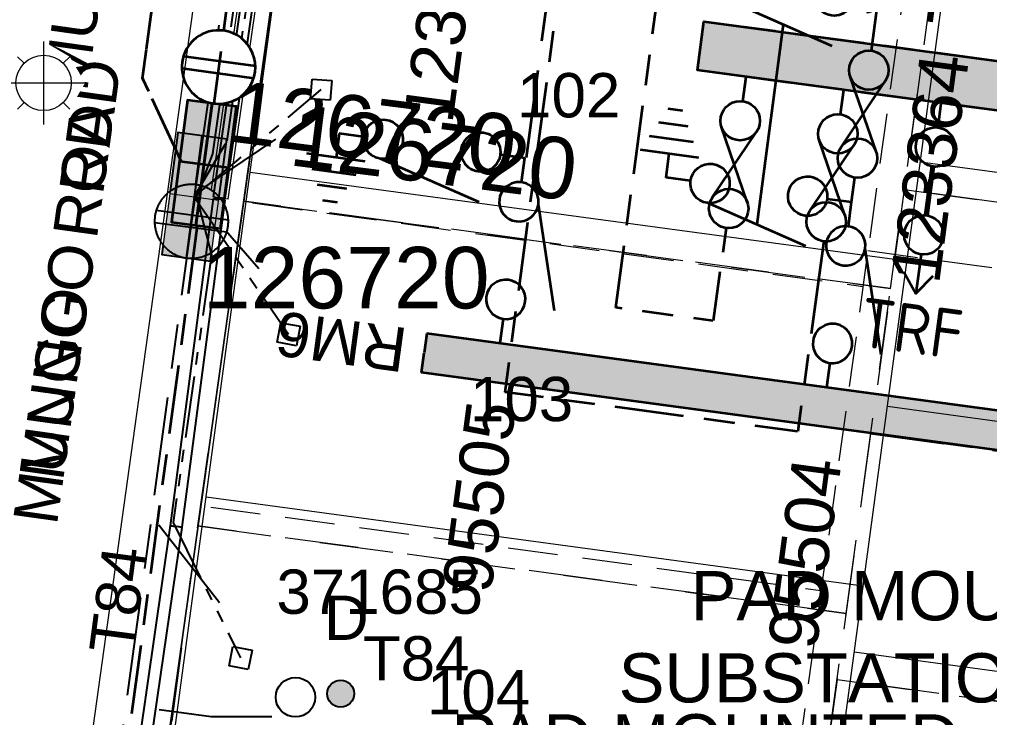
# Model space of a CAD drawing. Header units: metres. Extents: x 0 to 309348, y 0 to 6272736.
# Drawn here: x 309004.22 to 309043.64, y 6271744.85 to 6271773.21 of the extents above; entities that cross this region are included whole.
import ezdxf
from ezdxf.enums import TextEntityAlignment as Align

# ---------------------------------------------------------------- set-up
doc = ezdxf.new("R2010")
doc.units = ezdxf.units.M
for name, pattern in [('Cable Exist UG', [8.2, 4, -1.2, 1.8, -1.2]), ('Dash', [5, 3, -2]), ('DASHEDX2', [38.1, 25.4, -12.7]), ('PHANTOMX2', [5, 2.5, -0.5, 0.5, -0.5, 0.5, -0.5])]:
    doc.linetypes.add(name, pattern=pattern)
doc.layers.get('0').update_dxf_attribs({"color": 6})
for name, color, linetype, lineweight in [('_User Miscellaneous1', 30, 'Continuous', 13), ('_User_HV_Exist', 1, 'Continuous', 35), ('_User_LV_Exist', 5, 'Continuous', 35), ('Cadastre Developer_SP_EXT', 98, 'Continuous', 15), ('Cadastre Developer_SP_NEW', 92, 'Continuous', 15), ('Cadastre Land Parcels_SP_EXT', 118, 'Continuous', 15), ('Cadastre Roads_SP_EXT', 218, 'Continuous', 15), ('Cadastre Roads_SP_NEW', 214, 'Continuous', 15), ('Mains_LV_EXT', 163, 'Continuous', 25), ('Mains_LV_SL_EXT', 135, 'Continuous', 25)]:
    doc.layers.add(name, color=color, linetype=linetype, lineweight=lineweight)
doc.layers.add('_User Miscellaneous10', color=252, linetype='Continuous', lineweight=13, plot=False, transparency=0.85)
for name, color, linetype in [('Duct_SP_EXT', 30, 'Continuous'), ('Equip_LV_EXT', 7, 'Continuous'), ('Services_SP_EXT', 42, 'PHANTOMX2'), ('Sub_LV_EXT', 7, 'Continuous'), ('SupportsUG_SP_LV_EXT', 7, 'Continuous'), ('Trench_SP_EXT', 7, 'Continuous')]:
    doc.layers.add(name, color=color, linetype=linetype)
doc.styles.add('ARIAL', font='arial.ttf', dxfattribs={"height": 2})
doc.styles.add('iecARIAL', font='arial.ttf', dxfattribs={"height": 2})
doc.styles.add('IESYMBOL1', font='isocp.shx')
doc.styles.add('SL_LABEL', font='arial.ttf', dxfattribs={"height": 2})
doc.styles.get("Standard").update_dxf_attribs({"font": 'arial.ttf'})
doc.styles.add('SWG_LABEL', font='arial.ttf')
doc.styles.add('SWITCH_LABEL', font='arial.ttf', dxfattribs={"height": 2})
doc.linetypes.add('Cable New UG', pattern='A,7,-0.25,["x",Standard,S=2,R=0,X=0.2,Y=-0.8],-2.1', length=9.35)
doc.linetypes.add('IE Trench HV', pattern='A,5,-0.2,["/",Standard,S=2,R=0,X=0.5,Y=-1],-2', length=7.2)

# ---------------------------------------------------------------- blocks, each defined once
blk = doc.blocks.new('PILLAR_EXT')
blk.add_hatch(color=256).paths.add_polyline_path([(2.5, -1), (2.5, 1), (-2.5, 1), (-2.5, -1)])
for p, q in [((0, -1), (0, 1)), ((2.5, 0), (-2.5, 0))]:
    blk.add_line(p, q)
at = {"ltscale": 10}
blk.add_line((-2.5, 0), (2.5, 0), dxfattribs=at)
blk.add_lwpolyline([(2.5, 1), (1.25, 1), (-1.25, 1), (-2.5, 1), (-2.5, -1), (2.5, -1)], close=True)
for tag, p, flags in [('SUBURB', (0, 2), 1), ('STREETNAME', (0, 1.8), 9), ('PARENT', (0, 1.6), 9), ('LOCATION', (0, 1.2), 9), ('NOTES', (0, 1.4), 9), ('LEGEND', (0, 1), 9), ('USAGE', (0, 0.8), 9), ('SUPPORT_TYPE', (0, 0.6), 9), ('STATE', (0, 0.4), 9), ('OWNED_BY', (0, 0.2), 9)]:
    blk.add_attdef(tag, p, '', height=0.2, rotation=180, dxfattribs=dict(flags=flags))
at = {"width": 0.9, "flags": 8}
blk.add_attdef('ASSET_NUM', text='', height=2, rotation=270, dxfattribs=at).set_placement((2, -4), align=Align.MIDDLE_LEFT)
blk = doc.blocks.new('DUCT_EXT')
blk.add_circle((0, 0.8), 0.8)
at = {"flags": 1}
blk.add_attdef('Z', (0, 0), '', height=0.2, dxfattribs=at)
at = {"flags": 9}
for tag, p in [('DUCT_CODE', (0, 0)), ('XSECT_TYPE', (0, -0.2)), ('FB_REFERENCE', (0, -0.4)), ('STATE', (0, -0.6)), ('NOTES', (0, -0.8))]:
    blk.add_attdef(tag, text='', height=0.2, dxfattribs=at).set_placement(p, align=Align.MIDDLE_LEFT)
blk = doc.blocks.new('CCP_EXT')
at = {"flags": 9}
for tag, p in [('OWNED_BY', (0, -1)), ('USAGE', (0, -1.2)), ('LEGEND', (0, -1.4)), ('LIFE_SUPPORT', (0, -1.6)), ('STATE', (0, -1.8)), ('NOTES', (0, -2))]:
    blk.add_attdef(tag, text='', height=0.2, dxfattribs=at).set_placement(p, align=Align.MIDDLE_LEFT)
blk.add_wipeout([(0, 0.566), (0.566, 0), (0, -0.566), (-0.566, 0)])
blk.add_lwpolyline([(-0.566, 0), (0, 0.566), (0.566, 0), (0, -0.566), (-0.566, 0)])
at = {"flags": 1}
blk.add_attdef('Z', (0, 0), '', height=0.2, dxfattribs=at)
at = {"flags": 9}
for tag, p in [('CCP_TYPE', (0, 0)), ('CONSTRUCTED_VOLTAGE', (0, -0.2)), ('NO_PHASES', (0, -0.4)), ('OPERATING_VOLTAGE', (0, -0.6)), ('ORIENTATION', (0, -0.8))]:
    blk.add_attdef(tag, text='', height=0.2, dxfattribs=at).set_placement(p, align=Align.MIDDLE_LEFT)
blk = doc.blocks.new('LV_UG_LINKS_CLOSED_EXT')
at = {"layer": 'Equip_LV_EXT'}
for tag, flags, p in [('ACTUAL_STATUS', 9, (3, -2)), ('CONSTRUCTED_VOLTAGE', 9, (3, -2.2)), ('NO_PHASES', 9, (3, -2.4)), ('OPERATING_VOLTAGE', 9, (3, -2.6)), ('ORIENTATION', 9, (3, -2.8)), ('STATE', 9, (3, -3)), ('SWITCH_TYPE', 9, (3, -3.2)), ('USAGE', 9, (3, -3.4)), ('NOTES', 9, (3, -3.6)), ('OWNED_BY', 9, (3, -3.8)), ('OPERATED_BY', 9, (3, -4)), ('MAINTAINED_BY', 9, (3, -4.2)), ('NUMBER_OF_PHASES', 9, (3, -4.4)), ('TYPE', 9, (3, -4.6)), ('Z', 1, (3, -4.8))]:
    blk.add_attdef(tag, text='', height=0.2, dxfattribs=dict(at, flags=flags)).set_placement(p, align=Align.MIDDLE_LEFT)
blk.add_wipeout([(4, 1.5), (3.963, 1.5), (3.926, 1.498), (3.89, 1.496), (3.853, 1.493), (3.816, 1.489), (3.78, 1.484), (3.744, 1.478), (3.707, 1.471), (3.671, 1.464), (3.636, 1.455), (3.6, 1.446), (3.565, 1.435), (3.529, 1.424), (3.495, 1.412), (3.46, 1.399), (3.426, 1.386), (3.392, 1.371), (3.359, 1.356), (3.326, 1.34), (3.293, 1.323), (3.261, 1.305), (3.229, 1.287), (3.198, 1.267), (3.167, 1.247), (3.136, 1.226), (3.106, 1.205), (3.077, 1.183), (3.048, 1.16), (3.02, 1.136), (2.993, 1.111), (2.966, 1.086), (2.939, 1.061), (2.914, 1.034), (2.889, 1.007), (2.864, 0.98), (2.84, 0.952), (2.817, 0.923), (2.795, 0.894), (2.774, 0.864), (2.753, 0.833), (2.733, 0.802), (2.713, 0.771), (2.695, 0.739), (2.677, 0.707), (2.66, 0.674), (2.644, 0.641), (2.629, 0.608), (2.614, 0.574), (2.601, 0.54), (2.588, 0.505), (2.576, 0.471), (2.565, 0.435), (2.554, 0.4), (2.545, 0.364), (2.536, 0.329), (2.529, 0.293), (2.522, 0.256), (2.516, 0.22), (2.511, 0.184), (2.507, 0.147), (2.504, 0.11), (2.502, 0.074), (2.5, 0.037), (2.5, 0), (2.5, -0.037), (2.502, -0.074), (2.504, -0.11), (2.507, -0.147), (2.511, -0.184), (2.516, -0.22), (2.522, -0.256), (2.529, -0.293), (2.536, -0.329), (2.545, -0.364), (2.554, -0.4), (2.565, -0.435), (2.576, -0.471), (2.588, -0.505), (2.601, -0.54), (2.614, -0.574), (2.629, -0.608), (2.644, -0.641), (2.66, -0.674), (2.677, -0.707), (2.695, -0.739), (2.713, -0.771), (2.733, -0.802), (2.753, -0.833), (2.774, -0.864), (2.795, -0.894), (2.817, -0.923), (2.84, -0.952), (2.864, -0.98), (2.889, -1.007), (2.914, -1.034), (2.939, -1.061), (2.966, -1.086), (2.993, -1.111), (3.02, -1.136), (3.048, -1.16), (3.077, -1.183), (3.106, -1.205), (3.136, -1.226), (3.167, -1.247), (3.198, -1.267), (3.229, -1.287), (3.261, -1.305), (3.293, -1.323), (3.326, -1.34), (3.359, -1.356), (3.392, -1.371), (3.426, -1.386), (3.46, -1.399), (3.495, -1.412), (3.529, -1.424), (3.565, -1.435), (3.6, -1.446), (3.636, -1.455), (3.671, -1.464), (3.707, -1.471), (3.744, -1.478), (3.78, -1.484), (3.816, -1.489), (3.853, -1.493), (3.89, -1.496), (3.926, -1.498), (3.963, -1.5), (4, -1.5), (4.037, -1.5), (4.074, -1.498), (4.11, -1.496), (4.147, -1.493), (4.184, -1.489), (4.22, -1.484), (4.256, -1.478), (4.293, -1.471), (4.329, -1.464), (4.364, -1.455), (4.4, -1.446), (4.435, -1.435), (4.471, -1.424), (4.505, -1.412), (4.54, -1.399), (4.574, -1.386), (4.608, -1.371), (4.641, -1.356), (4.674, -1.34), (4.707, -1.323), (4.739, -1.305), (4.771, -1.287), (4.802, -1.267), (4.833, -1.247), (4.864, -1.226), (4.894, -1.205), (4.923, -1.183), (4.952, -1.16), (4.98, -1.136), (5.007, -1.111), (5.034, -1.086), (5.061, -1.061), (5.086, -1.034), (5.111, -1.007), (5.136, -0.98), (5.16, -0.952), (5.183, -0.923), (5.205, -0.894), (5.226, -0.864), (5.247, -0.833), (5.267, -0.802), (5.287, -0.771), (5.305, -0.739), (5.323, -0.707), (5.34, -0.674), (5.356, -0.641), (5.371, -0.608), (5.386, -0.574), (5.399, -0.54), (5.412, -0.505), (5.424, -0.471), (5.435, -0.435), (5.446, -0.4), (5.455, -0.364), (5.464, -0.329), (5.471, -0.293), (5.478, -0.256), (5.484, -0.22), (5.489, -0.184), (5.493, -0.147), (5.496, -0.11), (5.498, -0.074), (5.5, -0.037), (5.5, 0), (5.5, 0.037), (5.498, 0.074), (5.496, 0.11), (5.493, 0.147), (5.489, 0.184), (5.484, 0.22), (5.478, 0.256), (5.471, 0.293), (5.464, 0.329), (5.455, 0.364), (5.446, 0.4), (5.435, 0.435), (5.424, 0.471), (5.412, 0.505), (5.399, 0.54), (5.386, 0.574), (5.371, 0.608), (5.356, 0.641), (5.34, 0.674), (5.323, 0.707), (5.305, 0.739), (5.287, 0.771), (5.267, 0.802), (5.247, 0.833), (5.226, 0.864), (5.205, 0.894), (5.183, 0.923), (5.16, 0.952), (5.136, 0.98), (5.111, 1.007), (5.086, 1.034), (5.061, 1.061), (5.034, 1.086), (5.007, 1.111), (4.98, 1.136), (4.952, 1.16), (4.923, 1.183), (4.894, 1.205), (4.864, 1.226), (4.833, 1.247), (4.802, 1.267), (4.771, 1.287), (4.739, 1.305), (4.707, 1.323), (4.674, 1.34), (4.641, 1.356), (4.608, 1.371), (4.574, 1.386), (4.54, 1.399), (4.505, 1.412), (4.471, 1.424), (4.435, 1.435), (4.4, 1.446), (4.364, 1.455), (4.329, 1.464), (4.293, 1.471), (4.256, 1.478), (4.22, 1.484), (4.184, 1.489), (4.147, 1.493), (4.11, 1.496), (4.074, 1.498), (4.037, 1.5)]).dxf.layer = 'Equip_LV_EXT'
for p, q in [((3.75, 1.479), (3.75, -1.479)), ((4.25, 1.479), (4.25, -1.479))]:
    blk.add_line(p, q, dxfattribs=at)
at = {"layer": 'Equip_LV_EXT', "flags": 128}
blk.add_lwpolyline([(4, 1.5), (3.963, 1.5), (3.926, 1.498), (3.89, 1.496), (3.853, 1.493), (3.816, 1.489), (3.78, 1.484), (3.744, 1.478), (3.707, 1.471), (3.671, 1.464), (3.636, 1.455), (3.6, 1.446), (3.565, 1.435), (3.529, 1.424), (3.495, 1.412), (3.46, 1.399), (3.426, 1.386), (3.392, 1.371), (3.359, 1.356), (3.326, 1.34), (3.293, 1.323), (3.261, 1.305), (3.229, 1.287), (3.198, 1.267), (3.167, 1.247), (3.136, 1.226), (3.106, 1.205), (3.077, 1.183), (3.048, 1.16), (3.02, 1.136), (2.993, 1.111), (2.966, 1.086), (2.939, 1.061), (2.914, 1.034), (2.889, 1.007), (2.864, 0.98), (2.84, 0.952), (2.817, 0.923), (2.795, 0.894), (2.774, 0.864), (2.753, 0.833), (2.733, 0.802), (2.713, 0.771), (2.695, 0.739), (2.677, 0.707), (2.66, 0.674), (2.644, 0.641), (2.629, 0.608), (2.614, 0.574), (2.601, 0.54), (2.588, 0.505), (2.576, 0.471), (2.565, 0.435), (2.554, 0.4), (2.545, 0.364), (2.536, 0.329), (2.529, 0.293), (2.522, 0.256), (2.516, 0.22), (2.511, 0.184), (2.507, 0.147), (2.504, 0.11), (2.502, 0.074), (2.5, 0.037), (2.5, 0), (2.5, -0.037), (2.502, -0.074), (2.504, -0.11), (2.507, -0.147), (2.511, -0.184), (2.516, -0.22), (2.522, -0.256), (2.529, -0.293), (2.536, -0.329), (2.545, -0.364), (2.554, -0.4), (2.565, -0.435), (2.576, -0.471), (2.588, -0.505), (2.601, -0.54), (2.614, -0.574), (2.629, -0.608), (2.644, -0.641), (2.66, -0.674), (2.677, -0.707), (2.695, -0.739), (2.713, -0.771), (2.733, -0.802), (2.753, -0.833), (2.774, -0.864), (2.795, -0.894), (2.817, -0.923), (2.84, -0.952), (2.864, -0.98), (2.889, -1.007), (2.914, -1.034), (2.939, -1.061), (2.966, -1.086), (2.993, -1.111), (3.02, -1.136), (3.048, -1.16), (3.077, -1.183), (3.106, -1.205), (3.136, -1.226), (3.167, -1.247), (3.198, -1.267), (3.229, -1.287), (3.261, -1.305), (3.293, -1.323), (3.326, -1.34), (3.359, -1.356), (3.392, -1.371), (3.426, -1.386), (3.46, -1.399), (3.495, -1.412), (3.529, -1.424), (3.565, -1.435), (3.6, -1.446), (3.636, -1.455), (3.671, -1.464), (3.707, -1.471), (3.744, -1.478), (3.78, -1.484), (3.816, -1.489), (3.853, -1.493), (3.89, -1.496), (3.926, -1.498), (3.963, -1.5), (4, -1.5), (4.037, -1.5), (4.074, -1.498), (4.11, -1.496), (4.147, -1.493), (4.184, -1.489), (4.22, -1.484), (4.256, -1.478), (4.293, -1.471), (4.329, -1.464), (4.364, -1.455), (4.4, -1.446), (4.435, -1.435), (4.471, -1.424), (4.505, -1.412), (4.54, -1.399), (4.574, -1.386), (4.608, -1.371), (4.641, -1.356), (4.674, -1.34), (4.707, -1.323), (4.739, -1.305), (4.771, -1.287), (4.802, -1.267), (4.833, -1.247), (4.864, -1.226), (4.894, -1.205), (4.923, -1.183), (4.952, -1.16), (4.98, -1.136), (5.007, -1.111), (5.034, -1.086), (5.061, -1.061), (5.086, -1.034), (5.111, -1.007), (5.136, -0.98), (5.16, -0.952), (5.183, -0.923), (5.205, -0.894), (5.226, -0.864), (5.247, -0.833), (5.267, -0.802), (5.287, -0.771), (5.305, -0.739), (5.323, -0.707), (5.34, -0.674), (5.356, -0.641), (5.371, -0.608), (5.386, -0.574), (5.399, -0.54), (5.412, -0.505), (5.424, -0.471), (5.435, -0.435), (5.446, -0.4), (5.455, -0.364), (5.464, -0.329), (5.471, -0.293), (5.478, -0.256), (5.484, -0.22), (5.489, -0.184), (5.493, -0.147), (5.496, -0.11), (5.498, -0.074), (5.5, -0.037), (5.5, 0), (5.5, 0.037), (5.498, 0.074), (5.496, 0.11), (5.493, 0.147), (5.489, 0.184), (5.484, 0.22), (5.478, 0.256), (5.471, 0.293), (5.464, 0.329), (5.455, 0.364), (5.446, 0.4), (5.435, 0.435), (5.424, 0.471), (5.412, 0.505), (5.399, 0.54), (5.386, 0.574), (5.371, 0.608), (5.356, 0.641), (5.34, 0.674), (5.323, 0.707), (5.305, 0.739), (5.287, 0.771), (5.267, 0.802), (5.247, 0.833), (5.226, 0.864), (5.205, 0.894), (5.183, 0.923), (5.16, 0.952), (5.136, 0.98), (5.111, 1.007), (5.086, 1.034), (5.061, 1.061), (5.034, 1.086), (5.007, 1.111), (4.98, 1.136), (4.952, 1.16), (4.923, 1.183), (4.894, 1.205), (4.864, 1.226), (4.833, 1.247), (4.802, 1.267), (4.771, 1.287), (4.739, 1.305), (4.707, 1.323), (4.674, 1.34), (4.641, 1.356), (4.608, 1.371), (4.574, 1.386), (4.54, 1.399), (4.505, 1.412), (4.471, 1.424), (4.435, 1.435), (4.4, 1.446), (4.364, 1.455), (4.329, 1.464), (4.293, 1.471), (4.256, 1.478), (4.22, 1.484), (4.184, 1.489), (4.147, 1.493), (4.11, 1.496), (4.074, 1.498), (4.037, 1.5)], close=True, dxfattribs=at)
blk = doc.blocks.new('CABLE_LARGE_EXT')
h = blk.add_hatch(color=256)
edge = h.paths.add_edge_path()
edge.add_arc((0, 0.55), 0.55, 0, 360)
blk.add_circle((0, 0.55), 0.55)
at = {"flags": 1}
blk.add_attdef('Z', (0, 0), '', height=0.2, dxfattribs=at)
at = {"flags": 9}
for tag, p in [('COND_CODE', (0, 0)), ('STATE', (0, -0.4)), ('FB_REFERENCE', (0, -0.2)), ('XSECT_SIZE', (0, -0.6)), ('NOTES', (0, -0.8))]:
    blk.add_attdef(tag, text='', height=0.2, dxfattribs=at).set_placement(p, align=Align.MIDDLE_LEFT)
blk = doc.blocks.new('LV_UG_LINKS_NC')
blk.add_wipeout([(0.326, 0.932), (0.219, 0.778), (0.131, 0.612), (0.065, 0.436), (0.022, 0.254), (0.002, 0.067), (0.005, -0.12), (0.032, -0.306), (0.082, -0.487), (0.154, -0.66), (0.247, -0.823), (0.36, -0.973), (0.491, -1.107), (0.637, -1.224), (0.798, -1.322), (0.969, -1.399), (1.148, -1.453), (1.333, -1.485), (1.52, -1.494), (1.707, -1.479), (1.891, -1.44), (2.068, -1.379), (2.237, -1.296), (2.393, -1.193), (2.536, -1.071), (2.662, -0.932), (2.769, -0.778), (2.857, -0.612), (2.923, -0.436), (2.966, -0.254), (2.986, -0.067), (2.983, 0.12), (2.956, 0.306), (2.906, 0.487), (2.834, 0.66), (2.741, 0.823), (2.628, 0.973), (2.497, 1.107), (2.351, 1.224), (2.19, 1.322), (2.019, 1.399), (1.84, 1.453), (1.655, 1.485), (1.468, 1.494), (1.281, 1.479), (1.097, 1.44), (0.92, 1.379), (0.751, 1.296), (0.595, 1.193), (0.452, 1.071)])
for p, q in [((1.245, 1.473), (1.245, -1.473)), ((1.743, 1.473), (1.743, -1.473))]:
    blk.add_line(p, q)
blk.add_lwpolyline([(2.988, 0, 1), (0, 0, 1)], format="xyb", close=True)
blk = doc.blocks.new('LV_UG_DFUSE_CLOSED_NEW')
for points in [[(5.04, 0.726), (2.156, -0.717)], [(5.049, -0.707), (2.156, 0.717)], [(1, 0), (0, 0)], [(6.2, 0.013), (7.2, 0.013)]]:
    blk.add_lwpolyline(points)
for centre in [(1.8, 0), (5.4, 0.011)]:
    blk.add_circle(centre, 0.8)
for tag, flags, p in [('ACTUAL_STATUS', 9, (1.5, 0)), ('CONSTRUCTED_VOLTAGE', 9, (1.5, -0.2)), ('NO_PHASES', 9, (1.5, -0.4)), ('OPERATED_BY', 9, (1.5, -0.6)), ('MAINTAINED_BY', 9, (1.5, -0.8)), ('OWNED_BY', 9, (1.5, -1)), ('OPERATING_VOLTAGE', 9, (1.5, -1.2)), ('ORIENTATION', 9, (1.5, -1.4)), ('STATE', 9, (1.5, -1.6)), ('SWITCH_TYPE', 9, (1.5, -1.8)), ('USAGE', 9, (1.5, -2)), ('Z', 1, (1.5, -2.4)), ('NOTES', 9, (1.5, -2.2))]:
    blk.add_attdef(tag, text='', height=0.2, dxfattribs=dict(flags=flags)).set_placement(p, align=Align.MIDDLE_LEFT)
blk = doc.blocks.new('TX_LINK_NEW')
h = blk.add_hatch(color=256)
edge = h.paths.add_edge_path()
edge.add_line((2.598, 0.05), (4.601, 0.05))
edge.add_arc((5.4, 0.011), 0.8, 177.2353, 184.4027)
edge.add_line((4.602, -0.05), (2.598, -0.05))
edge.add_arc((1.8, 0), 0.8, 356.4167, 363.5833)
blk.add_line((7.2, 0.013), (7.798, 0.013))
for points in [[(6.998, -0.587), (7.798, 0.013), (6.998, 0.613)], [(1, 0), (0, 0)], [(2.598, 0.05), (4.601, 0.05)], [(6.2, 0.013), (7.2, 0.013)], [(2.598, -0.05), (4.602, -0.05)]]:
    blk.add_lwpolyline(points)
for centre in [(1.8, 0), (5.4, 0.011)]:
    blk.add_circle(centre, 0.8)
for centre, start, end in [((1.8, 0), 356.4167, 3.5833), ((5.4, 0.011), 177.2353, 184.4027)]:
    blk.add_arc(centre, 0.8, start, end)
at = {"style": 'IESYMBOL1'}
blk.add_text('TRF', height=2, rotation=90, dxfattribs=at).set_placement((9.238, 0.013), align=Align.MIDDLE_CENTER)
at = {"flags": 1}
blk.add_attdef('Z', (0, 0), '', height=0.2, dxfattribs=at)
at = {"layer": 'Sub_LV_EXT', "flags": 1}
for tag, p in [('USAGE', (2.14, -1.142)), ('ORIENTATION', (2.14, -1.527)), ('NOTES', (2.14, -3.066))]:
    blk.add_attdef(tag, p, '', height=0.2, dxfattribs=at)
blk = doc.blocks.new('LV-SWGR_FFIFF-NEW')
at = {"layer": '_User_LV_Exist'}
blk.add_lwpolyline([(-2, 20), (0, 20), (0, 0), (-2, 0)], close=True, dxfattribs=at)
for name, p in [('LV_UG_DFUSE_CLOSED_NEW', (0, 18)), ('LV_UG_DFUSE_CLOSED_NEW', (0, 14)), ('TX_LINK_NEW', (0, 10)), ('LV_UG_DFUSE_CLOSED_NEW', (0, 6)), ('LV_UG_DFUSE_CLOSED_NEW', (0, 2))]:
    blk.add_blockref(name, p, dxfattribs=at)
at = {"layer": '_User_LV_Exist', "char_height": 2, "width": 1.13185, "attachment_point": 5, "rotation": 180, "style": 'iecARIAL'}
for s, insert in [('V', (-4, 18)), ('U', (-4, 14)), ('T', (-4, 10)), ('S', (-4, 6)), ('R', (-4, 2))]:
    blk.add_mtext(s, dxfattribs=dict(at, insert=insert))
blk = doc.blocks.new('*U317')
for p, q in [((-1.6, 0), (-1.6, 33)), ((-1.6, 33), (-0.8, 33)), ((0, 33), (-0.8, 33)), ((0, 0), (0, 33)), ((-1.6, 0), (-0.8, 0)), ((0, 0), (-0.8, 0))]:
    blk.add_line(p, q)
at = {"style": 'ARIAL'}
blk.add_attdef('SWG_TYPE', text='', height=1.8, rotation=90, dxfattribs=at).set_placement((-0.8, 33.745), align=Align.MIDDLE_LEFT)
blk.add_attdef('SUB_TYPE', text='', height=1.8, rotation=90, dxfattribs=at).set_placement((-0.8, -0.757), align=Align.MIDDLE_RIGHT)
blk = doc.blocks.new('SWG_AREVA_SU_EXT')
blk.add_line((1.603, -2.025), (5.798, -0.81))
for points in [[(1.798, -0.802, 1), (1.802, 0.798, 1)], [(5.798, -0.81, 1), (5.802, 0.79, 1)]]:
    blk.add_lwpolyline(points, format="xyb", close=True)
for points in [[(1, 0), (0, 0)], [(6.6, -0.012), (7.6, -0.012)]]:
    blk.add_lwpolyline(points)
at = {"style": 'SWITCH_LABEL', "flags": 8}
blk.add_attdef('ASSET_NUM', text='', height=2.5, rotation=179.9544, dxfattribs=at).set_placement((-2.4, -0.012), align=Align.MIDDLE_LEFT)
at = {"flags": 1}
blk.add_attdef('Z', (0, 0), '', height=0.2, dxfattribs=at)
at = {"style": 'SWITCH_LABEL', "flags": 9}
blk.add_attdef('STREET_CODE', text='', height=0.2, dxfattribs=at).set_placement((0, -0.2), align=Align.MIDDLE_LEFT)
at = {"flags": 9}
for tag, p in [('ORIENTATION', (0, -0.4)), ('USAGE', (0, -0.8)), ('PARENT', (0, -0.6)), ('NOTES', (0, -1))]:
    blk.add_attdef(tag, text='', height=0.2, dxfattribs=at).set_placement(p, align=Align.MIDDLE_LEFT)
blk = doc.blocks.new('SWG_FUSE_EXT')
for points in [[(1.151, 0.718), (4.044, -0.706)], [(1.16, -0.715), (4.044, 0.727)]]:
    blk.add_lwpolyline(points)
for centre in [(0.8, -0.001), (4.4, 0.01)]:
    blk.add_circle(centre, 0.8)
blk = doc.blocks.new('SWG_AREVA_SFU_NEW')
blk.add_line((13.8, 0), (17.8, -0.004))
blk.add_lwpolyline([(7.6, -0.012), (8.6, -0.012)])
for name, p in [('SWG_AREVA_SU_EXT', (0, 0)), ('SWG_FUSE_EXT', (8.6, -0.012))]:
    blk.add_blockref(name, p)
at = {"style": 'SWG_LABEL', "flags": 8}
blk.add_attdef('ASSET_NUM', text='', height=2.5, rotation=179.9544, dxfattribs=at).set_placement((-2.9, 0), align=Align.MIDDLE_LEFT)
at = {"flags": 1}
blk.add_attdef('Z', (0, 0), '', height=0.2, dxfattribs=at)
at = {"style": 'SWITCH_LABEL', "flags": 9}
blk.add_attdef('STREET_CODE', text='', height=0.2, dxfattribs=at).set_placement((0, -0.2), align=Align.MIDDLE_LEFT)
at = {"flags": 9}
for tag, p in [('ORIENTATION', (0, -0.4)), ('USAGE', (0, -0.8)), ('PARENT', (0, -0.6)), ('SUBURB', (0, -1)), ('STREETNAME', (0, -1.2)), ('LOCATION', (0, -1.4)), ('NOTES', (0, -1.6))]:
    blk.add_attdef(tag, text='', height=0.2, dxfattribs=at).set_placement(p, align=Align.MIDDLE_LEFT)
blk = doc.blocks.new('SWG_AREVA_SU_NEW')
blk.add_line((1.603, -2.025), (5.798, -0.81))
for points in [[(1.798, -0.802, 1), (1.802, 0.798, 1)], [(5.798, -0.81, 1), (5.802, 0.79, 1)]]:
    blk.add_lwpolyline(points, format="xyb", close=True)
for points in [[(1, 0), (0, 0)], [(6.6, -0.012), (7.6, -0.012)]]:
    blk.add_lwpolyline(points)
at = {"style": 'SWG_LABEL', "flags": 8}
blk.add_attdef('ASSET_NUM', text='', height=2.5, rotation=179.9544, dxfattribs=at).set_placement((-2.4, 0.012), align=Align.MIDDLE_LEFT)
at = {"flags": 1}
blk.add_attdef('Z', (0, 0), '', height=0.2, dxfattribs=at)
at = {"style": 'SWITCH_LABEL', "flags": 9}
blk.add_attdef('STREET_CODE', text='', height=0.2, dxfattribs=at).set_placement((0, 0), align=Align.MIDDLE_LEFT)
at = {"flags": 9}
for tag, p in [('ORIENTATION', (0, -0.2)), ('PARENT', (0, -0.4)), ('SUBURB', (0, -0.8)), ('USAGE', (0, -0.6)), ('STREETNAME', (0, -1)), ('LOCATION', (0, -1.2)), ('NOTES', (0, -1.4))]:
    blk.add_attdef(tag, text='', height=0.2, dxfattribs=at).set_placement(p, align=Align.MIDDLE_LEFT)
blk = doc.blocks.new('SWG_AREVA_2ES_NEW')
for p, q in [((8.8, -0.979), (6.4, -0.974)), ((8.499, -1.579), (6.699, -1.575)), ((8.198, -2.178), (6.998, -2.176)), ((7.896, -2.777), (7.296, -2.776)), ((8.811, -9.179), (6.411, -9.174)), ((8.51, -9.779), (6.71, -9.775)), ((8.209, -10.378), (7.009, -10.375)), ((7.908, -10.977), (7.308, -10.976))]:
    blk.add_line(p, q)
for points in [[(3.711, -6.783), (3.701, 1.417)], [(7.6, 0.012), (7.6, -0.977)], [(7.611, -8.188), (7.611, -9.177)]]:
    blk.add_lwpolyline(points)
at = {"xscale": -1, "rotation": 180}
for p in [(0, 0), (0.008, -8.2)]:
    blk.add_blockref('SWG_AREVA_SU_NEW', p, dxfattribs=at)
at = {"flags": 1}
blk.add_attdef('Z', (0, 0), '', height=0.2, dxfattribs=at)
for tag, height, style, flags, p in [('STREET_CODE', 0.2, 'SWITCH_LABEL', 9, (0, -0.2)), ('ASSET_NUM', 2.5, 'SWG_LABEL', 8, (8.558, -5.047))]:
    blk.add_attdef(tag, text='', height=height, dxfattribs=dict(style=style, flags=flags)).set_placement(p, align=Align.MIDDLE_LEFT)
at = {"flags": 9}
for tag, p in [('ORIENTATION', (0, -0.4)), ('USAGE', (0, -0.8)), ('PARENT', (0, -0.6)), ('SUBURB', (0, -1)), ('STREETNAME', (0, -1.2)), ('LOCATION', (0, -1.4)), ('NOTES', (0, -1.6))]:
    blk.add_attdef(tag, text='', height=0.2, dxfattribs=at).set_placement(p, align=Align.MIDDLE_LEFT)
blk = doc.blocks.new('SWG_AREVA_ES_NEW')
for p, q in [((-6.4, -1.002), (-8.8, -0.998)), ((-6.701, -1.602), (-8.501, -1.598)), ((-7.002, -2.201), (-8.202, -2.199)), ((-7.304, -2.801), (-7.904, -2.799))]:
    blk.add_line(p, q)
blk.add_lwpolyline([(-7.6, -0.012), (-7.6, -1)])
at = {"xscale": -1}
blk.add_blockref('SWG_AREVA_SU_NEW', (0, 0), dxfattribs=at)
at = {"flags": 1}
blk.add_attdef('Z', (0, 0), '', height=0.2, dxfattribs=at)
at = {"style": 'SWITCH_LABEL', "flags": 9}
blk.add_attdef('STREET_CODE', text='', height=0.2, dxfattribs=at).set_placement((0, -0.2), align=Align.MIDDLE_LEFT)
at = {"flags": 9}
for tag, p in [('ORIENTATION', (0, -0.4)), ('USAGE', (0, -0.8)), ('PARENT', (0, -0.6)), ('SUBURB', (0, -1)), ('STREETNAME', (0, -1.2)), ('LOCATION', (0, -1.4)), ('NOTES', (0, -1.6))]:
    blk.add_attdef(tag, text='', height=0.2, dxfattribs=at).set_placement(p, align=Align.MIDDLE_LEFT)
at = {"style": 'SWG_LABEL', "flags": 8}
blk.add_attdef('ASSET_NUM', text='', height=2.5, rotation=89.9544, dxfattribs=at).set_placement((-3.843, -2.268), align=Align.MIDDLE_RIGHT)
blk = doc.blocks.new('SL_LANTERN_EXT')
at = {"flags": 9}
for tag, p in [('LRATECODE', (-7.4, 0)), ('LOUTREACHVOCAB', (-7.2, 0)), ('LOUTREACH', (-7, 0)), ('LANTNUMBER', (-6.6, 0)), ('LNEW', (-6.4, 0)), ('LMASTVOCAB', (-6.2, 0)), ('LMAST', (-6, 0)), ('LLAMPVOCAB', (-5.8, 0)), ('LLAMP', (-5.6, 0)), ('LEXIST', (-5.4, 0)), ('LCHARGE3PERCENT', (-5.2, 0)), ('LCHARGE3', (-5, 0)), ('LCHARGE2PERCENT', (-4.8, 0)), ('LCHARGE2', (-4.6, 0)), ('LCHARGE1PERCENT', (-4.4, 0)), ('LCHARGE1', (-4.2, 0)), ('LCATEGORY', (-4, 0)), ('LBRACKETVOCAB', (-3.8, 0)), ('LBRACKET', (-3.6, 0)), ('LKINGHEIGHT', (-3.4, 0)), ('CREPLACE', (-3.2, 0)), ('CREMOVE', (-3, 0)), ('CNUMBER', (-2.8, 0)), ('CNEW', (-2.6, 0)), ('CEXIST', (-2.4, 0)), ('USAGE', (-2.2, 0)), ('STATE', (-2, 0)), ('OWNED_BY', (-1.8, 0)), ('ORIENTATION', (-1.6, 0)), ('OPERATING_VOLTAGE', (-1.4, 0)), ('NO_PHASES', (-1.2, 0)), ('LANTERN_TYPE', (-1, 0)), ('LANTERN_PURPOSE', (-0.8, 0)), ('CONTROL_TYPE', (-0.6, 0)), ('CONSTRUCTED_VOLTAGE', (-0.4, 0))]:
    blk.add_attdef(tag, text='', height=0.001, rotation=270, dxfattribs=at).set_placement(p, align=Align.MIDDLE_LEFT)
at = {"style": 'SL_LABEL', "flags": 9}
blk.add_attdef('STREET_CODE', text='', height=0.001, rotation=270, dxfattribs=at).set_placement((0.001, 0), align=Align.MIDDLE_LEFT)
at = {"flags": 1}
blk.add_attdef('Z', (0, 0), '', height=0.001, rotation=270, dxfattribs=at)
at = {"width": 0.9}
blk.add_attdef('LNUMBER', text='', height=1, dxfattribs=at).set_placement((7, -1), align=Align.MIDDLE_LEFT)
at = {"flags": 9}
for tag, p in [('LREMOVE', (0, -7.6)), ('LREPLACE', (0, -7.8)), ('LTYPE', (0, -8)), ('LTYPEVOCAB', (0, -8.2)), ('LEGEND', (0, -8.4)), ('SUBURB', (0, -8.6)), ('STREETNAME', (0, -8.8)), ('LOCATION', (0, -9)), ('NOTES', (0, -9.2)), ('MAINTAINED_BY', (0, -9.863))]:
    blk.add_attdef(tag, text='', height=0.001, dxfattribs=at).set_placement(p, align=Align.MIDDLE_LEFT)
blk.add_attdef('OPERATED_BY', (0, -9.607), '', height=0.001, dxfattribs=at)
blk.add_wipeout([(5.688, 0), (5.061, -1.061), (4, -1.688), (2.939, -1.061), (2.313, 0), (2.939, 1.061), (4, 1.687), (5.061, 1.061)])
for p, q in [((4, 1.687), (4, 0)), ((2.939, 1.061), (3.205, 0.795)), ((5.061, 1.061), (4.795, 0.795)), ((0, 0), (4, 0)), ((4, 0), (5.688, 0)), ((4, 0), (4, -1.688)), ((2.939, -1.061), (3.205, -0.795)), ((5.061, -1.061), (4.795, -0.795))]:
    blk.add_line(p, q)
blk.add_circle((4, 0), 1.125)

msp = doc.modelspace()

# ---------------------------------------------------------------- hatches: boundary and pattern name
at = {"layer": '_User_LV_Exist'}
h = msp.add_hatch(color=256, dxfattribs=at)
h.dxf.hatch_style = 1
h.paths.add_polyline_path([(309031.76991, 6271771.14516), (309032.03692, 6271773.12726), (309051.85789, 6271770.45716), (309051.59088, 6271768.47506)])

# ---------------------------------------------------------------- linework, layer by layer
at = {"layer": '_User Miscellaneous1'}
for p, q in [((309011.99211, 6271766.01538), (309013.7337, 6271778.15362)), ((309012.70481, 6271765.91313), (309014.4464, 6271778.05136)), ((309011.99211, 6271766.01538), (309012.34846, 6271765.96425)), ((309012.70481, 6271765.91313), (309012.34846, 6271765.96425))]:
    msp.add_line(p, q, dxfattribs=at)
at = {"layer": '_User Miscellaneous10', "linetype": 'DASHEDX2', "ltscale": 0.08}
for p, q in [((309041.96321, 6271787.49016), (309032.84583, 6271721.37308)), ((309013.69313, 6271765.75514), (309038.49837, 6271762.36399)), ((309038.6994, 6271763.82179), (309063.90181, 6271760.34582)), ((309011.9982, 6271753.40266), (309036.79515, 6271750.01264))]:
    msp.add_line(p, q, dxfattribs=at)
at = {"layer": '_User_LV_Exist', "linetype": 'Cable Exist UG', "ltscale": 0.7, "flags": 128}
msp.add_lwpolyline([(309031.76991, 6271771.14516), (309032.03692, 6271773.12726), (309051.85789, 6271770.45716), (309051.59088, 6271768.47506)], close=True, dxfattribs=at)
msp.add_lwpolyline([(309031.76991, 6271771.14516), (309032.03692, 6271773.12726), (309051.85789, 6271770.45716), (309051.59088, 6271768.47506)], close=True, dxfattribs=at)
at = {"layer": 'Cadastre Developer_SP_EXT', "linetype": 'Dash'}
for points in [[(309065.48721, 6271772.94506), (309041.53812, 6271776.20257), (309040.16898, 6271766.29325), (309064.12789, 6271763.03219)], [(309064.12789, 6271763.03219), (309040.16898, 6271766.29325), (309038.80849, 6271756.37405), (309062.76863, 6271753.11919)], [(309062.76863, 6271753.11919), (309038.80849, 6271756.37405), (309037.4459, 6271746.39514), (309061.40188, 6271743.15181)], [(309061.40188, 6271743.15181), (309037.4459, 6271746.39514), (309034.0375, 6271721.37166), (309058.71274, 6271730.7933), (309059.4876, 6271736.49127)]]:
    msp.add_lwpolyline(points, close=True, dxfattribs=at)
at = {"layer": 'Cadastre Developer_SP_NEW', "transparency": 33554687}
for p, q in [((309034.76373, 6271722.51689), (309043.56868, 6271787.69865)), ((309040.82909, 6271767.41785), (309064.75181, 6271764.1863)), ((309013.59864, 6271767.00439), (309040.28626, 6271763.39935)), ((309039.48908, 6271757.49794), (309063.4118, 6271754.26639)), ((309010.13149, 6271741.3375), (309011.80483, 6271753.725)), ((309011.81687, 6271753.81419), (309038.50448, 6271750.20914)), ((309038.1417, 6271747.52354), (309062.06443, 6271744.29199))]:
    msp.add_line(p, q, dxfattribs=at)
at = {"layer": 'Cadastre Land Parcels_SP_EXT', "linetype": 'Continuous'}
msp.add_lwpolyline([(309151.63281, 6271766.12373), (309144.55471, 6271774.04408), (309020.84506, 6271790.76818), (309016.34601, 6271787.3051), (309007.04114, 6271720.9862), (309010.48196, 6271715.8486), (309015.82344, 6271714.2118), (309151.63281, 6271766.12373)], close=True, dxfattribs=at)
at = {"layer": 'Duct_SP_EXT'}
for p, q in [((309007.22192, 6271730.97438), (309010.36808, 6271752.64699)), ((309007.69694, 6271730.90542), (309010.8431, 6271752.57803)), ((309010.36762, 6271752.64367), (309010.60559, 6271752.61251)), ((309010.36808, 6271752.64699), (309010.60559, 6271752.61251)), ((309010.84356, 6271752.58135), (309010.60559, 6271752.61251)), ((309010.8431, 6271752.57803), (309010.60559, 6271752.61251))]:
    msp.add_line(p, q, dxfattribs=at)
msp.add_lwpolyline([(309014.47744, 6271744.87806), (309012.01619, 6271744.87863), (309009.90945, 6271745.16184)], dxfattribs=at)
at = {"layer": 'Trench_SP_EXT', "linetype": 'Cable Exist UG'}
for points in [[(309011.32762, 6271766.10719), (309015.25029, 6271768.74713)], [(309011.32762, 6271766.10719), (309014.41039, 6271762.57376)], [(309009.89552, 6271752.68674), (309012.67243, 6271749.11569)]]:
    msp.add_lwpolyline(points, dxfattribs=at)

# ---------------------------------------------------------------- block references
at = {"layer": '_User_HV_Exist', "linetype": 'IE Trench HV', "lineweight": 0}
ref = msp.add_blockref('SWG_AREVA_SFU_NEW', (309037.02261, 6271758.26054), dxfattribs=dict(at, rotation=82.43451337439785))
ref.add_attrib('ASSET_NUM', '95504', dxfattribs={"layer": '0', "height": 2, "rotation": 262.388887, "style": 'SWG_LABEL', "text_generation_flag": 6}).set_placement((309036.6408, 6271755.38577), align=Align.MIDDLE_RIGHT)
ref = msp.add_blockref('SWG_AREVA_2ES_NEW', (309038.03469, 6271765.79284), dxfattribs=dict(at, rotation=172.434513374518))
ref.add_attrib('ASSET_NUM', '123364', dxfattribs={"layer": '0', "height": 2, "rotation": 82.434513, "style": 'SWG_LABEL'}).set_placement((309043.40845, 6271771.57802), align=Align.BOTTOM_RIGHT)
ref = msp.add_blockref('SWG_AREVA_SU_NEW', (309023.7432, 6271760.05422), dxfattribs=dict(at, rotation=82.43451337726908))
ref.add_attrib('ASSET_NUM', '95505', dxfattribs={"layer": '0', "height": 2, "rotation": 262.388887, "style": 'SWG_LABEL', "text_generation_flag": 6}).set_placement((309023.41574, 6271757.67663), align=Align.MIDDLE_RIGHT)
at = {"layer": '_User_LV_Exist', "color": 2, "linetype": 'Cable New UG', "rotation": 262.3278240731006}
msp.add_blockref('LV-SWGR_FFIFF-NEW', (309031.76991, 6271771.14516), dxfattribs=at)
at = {"layer": 'Duct_SP_EXT'}
for name, p in [('DUCT_EXT', (309015.44072, 6271744.87736)), ('CABLE_LARGE_EXT', (309017.27842, 6271745.27476))]:
    msp.add_blockref(name, p, dxfattribs=at)
at = {"layer": 'SupportsUG_SP_LV_EXT'}
ref = msp.add_blockref('PILLAR_EXT', (309011.32817, 6271766.00218), dxfattribs=dict(at, rotation=262.4796740541446))
ref.add_attrib('ASSET_NUM', '126720', dxfattribs={"layer": '0', "height": 2.5, "rotation": 352.785177, "style": 'iecARIAL'}).set_placement((309012.82817, 6271769.50218), align=Align.MIDDLE_LEFT)

# ---------------------------------------------------------------- texts
at = {"layer": '_User Miscellaneous10', "color": 128, "ltscale": 20, "style": 'ARIAL'}
msp.add_text('MUNGO   RD', height=1.8, rotation=82.068982, dxfattribs=at).set_placement((309008.03051, 6271777.84467), align=Align.CENTER)
at = {"layer": '_User_HV_Exist', "color": 1, "ltscale": 20, "style": 'ARIAL'}
msp.add_text('MUNGO   ROAD', height=1.8, rotation=82.068982, dxfattribs=at).set_placement((309007.05497, 6271762.03253), align=Align.CENTER)
at = {"layer": '_User_HV_Exist', "color": 2, "linetype": 'Cable New UG', "insert": (309016.03784, 6271744.98933), "char_height": 2, "attachment_point": 1}
msp.add_mtext_dynamic_manual_height_columns('\\pi5.7422;{\\L\\C256;PAD MOUNTED \\P\\pi2.82;SUBSTATION 32182}', width=31.7654983, gutter_width=12.5, heights=[0], dxfattribs=at)
at = {"layer": '_User_LV_Exist', "ltscale": 20, "style": 'ARIAL'}
msp.add_text('MUNGO   RD', height=1.8, rotation=82.068982, dxfattribs=at).set_placement((309007.05497, 6271762.03253), align=Align.CENTER)
at = {"layer": '_User_LV_Exist', "color": 2, "linetype": 'Cable New UG', "insert": (309025.75, 6271750.80007), "char_height": 2, "attachment_point": 1}
msp.add_mtext_dynamic_manual_height_columns('\\pi5.7422;{\\C256;PAD MOUNTED \\P\\pi2.82;SUBSTATION 32182}', width=31.7654983, gutter_width=12.5, heights=[0], dxfattribs=at)
at = {"layer": 'Cadastre Developer_SP_EXT'}
for s, p in [('102', (309024.44472, 6271769.22898)), ('103', (309022.53132, 6271756.89013)), ('104', (309020.78262, 6271744.98199))]:
    msp.add_text(s, height=1.8, dxfattribs=at).set_placement(p)
at = {"layer": 'Duct_SP_EXT'}
for s, p in [('371685', (309014.6653, 6271749.06537)), ('D', (309016.6015, 6271748.00546)), ('T84', (309018.178, 6271746.35773))]:
    msp.add_text(s, height=1.8, dxfattribs=at).set_placement(p)
at = {"layer": 'Mains_LV_EXT'}
msp.add_text('T84', height=1.8, rotation=82.505081, dxfattribs=at).set_placement((309008.83676, 6271747.37203))

# ---------------------------------------------------------------- next in the draw order: block references
at = {"layer": 'Services_SP_EXT'}
for p, rotation in [((309016.48846, 6271770.35617), 220.4796741619946), ((309015.1612, 6271760.42338), 124.4796736176811), ((309013.21292, 6271747.27202), 123.447446941344)]:
    msp.add_blockref('CCP_EXT', p, dxfattribs=dict(at, rotation=rotation))

# ---------------------------------------------------------------- next in the draw order: hatches: boundary and pattern name
at = {"layer": '_User_HV_Exist'}
h = msp.add_hatch(color=256, dxfattribs=at)
h.dxf.hatch_style = 1
h.paths.add_polyline_path([(309053.26616, 6271754.45196), (309053.48033, 6271756.03756), (309020.77738, 6271760.45481), (309020.56321, 6271758.86921)])
h.paths.add_polyline_path([(309058.09607, 6271756.01556), (309053.8495, 6271756.58915), (309053.47576, 6271753.82219), (309057.72233, 6271753.2486)], flags=9)
h.paths.add_polyline_path([(309020.57377, 6271761.07789), (309014.40165, 6271761.91157), (309014.03259, 6271759.17929), (309020.20472, 6271758.34561)], flags=9)

# ---------------------------------------------------------------- next in the draw order: linework, layer by layer
at = {"layer": 'Cadastre Developer_SP_EXT', "linetype": 'Dash'}
for points in [[(308995.39118, 6271794.20876), (308998.80721, 6271789.67616), (308996.52207, 6271773.39035), (308994.42045, 6271758.4131), (308992.31801, 6271743.43667), (308989.78903, 6271725.41461), (308985.37984, 6271722.40979), (309010.59442, 6271715.74483), (309007.11323, 6271721.01114), (309008.45716, 6271730.7), (309010.13747, 6271742.63972), (309011.47008, 6271752.6343), (309013.33842, 6271765.82281), (309015.06882, 6271777.83614), (309016.33853, 6271787.25021), (309021.02414, 6271790.93135), (308995.39118, 6271794.20876)], [(309041.25707, 6271774.16822), (309015.06882, 6271777.83614), (309013.33842, 6271765.82281), (309039.61785, 6271762.27511)], [(309039.61785, 6271762.27511), (309013.33842, 6271765.82281), (309011.47008, 6271752.6343), (309037.81282, 6271749.08197)], [(309037.81282, 6271749.08197), (309011.47008, 6271752.6343), (309010.13747, 6271742.63972), (309036.45458, 6271739.10593)]]:
    msp.add_lwpolyline(points, close=True, dxfattribs=at)
at = {"layer": 'Cadastre Roads_SP_EXT', "linetype": 'Continuous'}
msp.add_lwpolyline([(309016.34606, 6271787.30513), (308998.80722, 6271789.67623), (308996.52213, 6271773.39044), (308994.42045, 6271758.41308), (308992.31789, 6271743.43669), (308989.78899, 6271725.41464), (309007.0412, 6271720.98619), (309016.34606, 6271787.30513)], close=True, dxfattribs=at)

# ---------------------------------------------------------------- next in the draw order: block references
at = {"layer": '_User_HV_Exist', "linetype": 'IE Trench HV', "lineweight": 0}
ref = msp.add_blockref('SWG_AREVA_ES_NEW', (309024.75529, 6271767.58652), dxfattribs=dict(at, rotation=352.4345133599322))
ref.add_attrib('ASSET_NUM', '123365', dxfattribs={"layer": '0', "height": 2, "rotation": 82.388887, "style": 'SWG_LABEL'}).set_placement((309021.43954, 6271773.69206), align=Align.MIDDLE_CENTER)
at = {"layer": '_User_HV_Exist', "linetype": 'IE Trench HV', "lineweight": 0, "rotation": 82.30749480254187}
msp.add_blockref('*U317', (309053.48033, 6271756.03756), dxfattribs=at).add_auto_attribs({'SUB_TYPE': 'PS', 'SWG_TYPE': 'RM6'})

# ---------------------------------------------------------------- next in the draw order: block references
at = {"layer": 'Equip_LV_EXT', "rotation": 262.4796740541446}
msp.add_blockref('LV_UG_LINKS_CLOSED_EXT', (309011.73838, 6271768.97047), dxfattribs=at)

# ---------------------------------------------------------------- next in the draw order: linework, layer by layer
at = {"layer": '_User_LV_Exist', "linetype": 'Cable Exist UG', "ltscale": 0.7, "flags": 128}
for points in [[(309032.68397, 6271762.94977), (309032.41696, 6271760.96767), (309028.45277, 6271761.50169), (309030.85586, 6271779.34056), (309038.78424, 6271778.27252), (309039.85228, 6271786.2009), (309040.11929, 6271788.183), (309040.3863, 6271790.1651), (309020.44345, 6271792.85161), (309014.62774, 6271788.41677), (309014.19099, 6271785.17466), (309000.51453, 6271787.01703), (308996.99591, 6271760.89721)], [(309036.76797, 6271763.20695), (309035.84713, 6271756.46946), (309023.95455, 6271758.07152), (309027.42568, 6271783.83877), (309035.35407, 6271782.77073), (309036.1551, 6271788.71702), (309021.00675, 6271790.75767), (309016.50564, 6271787.32788), (309015.80519, 6271782.17658), (309013.82309, 6271782.44359), (309012.11902, 6271769.79374)], [(309011.45149, 6271764.8385), (309007.38137, 6271734.62471)], [(309011.45149, 6271764.8385), (309007.38137, 6271734.62471)]]:
    msp.add_lwpolyline(points, dxfattribs=at)
at = {"layer": 'Cadastre Developer_SP_NEW', "transparency": 33554687}
msp.add_line((309011.80483, 6271753.725), (309013.47816, 6271766.11249), dxfattribs=at)
at = {"layer": 'Duct_SP_EXT'}
for p, q in [((309012.11089, 6271765.99834), (309013.85248, 6271778.13657)), ((309012.58602, 6271765.93017), (309014.32762, 6271778.0684)), ((309010.36762, 6271752.64367), (309012.10743, 6271765.93206)), ((309010.84356, 6271752.58135), (309012.58337, 6271765.86975)), ((309012.10743, 6271765.93206), (309012.3454, 6271765.9009)), ((309012.11089, 6271765.99834), (309012.34846, 6271765.96425)), ((309012.58337, 6271765.86975), (309012.3454, 6271765.9009)), ((309012.58602, 6271765.93017), (309012.34846, 6271765.96425))]:
    msp.add_line(p, q, dxfattribs=at)
at = {"layer": 'Mains_LV_EXT', "linetype": 'Cable Exist UG'}
for points in [[(309040.54989, 6271780.85964), (309038.69697, 6271782.77737), (309039.76445, 6271790.14516), (309033.57633, 6271791.17651), (309032.40408, 6271792.64655), (309029.57695, 6271793.09333), (309028.16564, 6271791.76943), (309020.5245, 6271792.92349), (309020.5245, 6271792.92349), (309014.4615, 6271788.3689), (309013.07413, 6271778.12452), (309011.34125, 6271766.09887)], [(309011.34976, 6271765.97066), (309006.60031, 6271731.04545)]]:
    msp.add_lwpolyline(points, dxfattribs=at)
at = {"layer": 'Mains_LV_SL_EXT', "linetype": 'Cable Exist UG'}
msp.add_lwpolyline([(309011.39288, 6271765.90794), (309012.08448, 6271767.75301), (309012.08448, 6271767.75301), (309013.5687, 6271778.05945), (309014.93013, 6271788.09613), (309020.44475, 6271792.28911), (309021.46042, 6271792.18234), (309021.46042, 6271792.18234), (309029.11233, 6271791.14406), (309030.803, 6271791.45162)], dxfattribs=at)
at = {"layer": 'Services_SP_EXT'}
for points in [[(309011.32816, 6271766.00219), (309012.66294, 6271768.27765), (309012.66294, 6271768.27765), (309014.06866, 6271777.98344), (309018.26097, 6271782.55796)], [(309011.32816, 6271766.00219), (309016.4885, 6271770.35616)], [(309011.42494, 6271765.99571), (309012.03493, 6271763.65022), (309012.03493, 6271763.65022), (309010.46922, 6271752.76907), (309013.21287, 6271747.27205)], [(309011.32816, 6271766.00219), (309015.1612, 6271760.42343)]]:
    msp.add_lwpolyline(points, dxfattribs=at)

# ---------------------------------------------------------------- next in the draw order: block references
at = {"layer": '_User_LV_Exist', "color": 2, "linetype": 'Cable New UG', "rotation": 82.32782405800505}
msp.add_blockref('LV_UG_LINKS_NC', (309012.11865, 6271769.79105), dxfattribs=at)

# ---------------------------------------------------------------- next in the draw order: linework, layer by layer
at = {"layer": '_User_LV_Exist', "linetype": 'Cable Exist UG', "ltscale": 0.6, "flags": 128}
msp.add_lwpolyline([(309010.79421, 6271767.44962), (309009.22975, 6271770.81689), (309011.82049, 6271790.0488), (309019.61245, 6271795.99066)], dxfattribs=at)
at = {"layer": '_User_LV_Exist', "linetype": 'Cable Exist UG', "ltscale": 0.7, "flags": 128}
for points in [[(309010.79421, 6271767.44962), (309009.22975, 6271770.81689), (309011.82049, 6271790.0488), (309019.61245, 6271795.99066)], [(309036.76797, 6271763.20695), (309035.84713, 6271756.46946), (309023.95455, 6271758.07152), (309027.42568, 6271783.83877), (309035.35407, 6271782.77073), (309036.1551, 6271788.71702), (309021.00675, 6271790.75767), (309016.50564, 6271787.32788), (309015.80519, 6271782.17658), (309013.82309, 6271782.44359), (309012.11902, 6271769.79374)]]:
    msp.add_lwpolyline(points, dxfattribs=at)
at = {"layer": 'Cadastre Developer_SP_NEW', "transparency": 33554687}
msp.add_line((309013.47816, 6271766.11249), (309015.1515, 6271778.49998), dxfattribs=at)
at = {"layer": 'Cadastre Roads_SP_NEW', "color": 4, "linetype": 'Continuous', "ltscale": 2, "transparency": 33554495}
msp.add_line((309013.50671, 6271789.69298), (309004.37333, 6271724.13298), dxfattribs=at)

# ---------------------------------------------------------------- next in the draw order: block references
at = {"layer": '_User Miscellaneous1'}
ref = msp.add_blockref('PILLAR_EXT', (309011.32817, 6271766.00218), dxfattribs=dict(at, rotation=262.4796740541446))
ref.add_attrib('ASSET_NUM', '126720', dxfattribs={"layer": '0', "height": 2.5, "rotation": 352.785177, "style": 'iecARIAL'}).set_placement((309015.29082, 6271768.53412), align=Align.MIDDLE_LEFT)
at = {"layer": '_User_LV_Exist'}
ref = msp.add_blockref('PILLAR_EXT', (309011.72486, 6271767.32306), dxfattribs=dict(at, rotation=262.4796740541446))
ref.add_attrib('ASSET_NUM', '126720', dxfattribs={"layer": '0', "height": 2.5, "style": 'iecARIAL'}).set_placement((309011.67528, 6271762.71842), align=Align.MIDDLE_LEFT)

# ---------------------------------------------------------------- next in the draw order: block references
at = {"layer": '_User Miscellaneous10'}
msp.add_blockref('SL_LANTERN_EXT', (309001.20859, 6271770.63014), dxfattribs=at)

# ---------------------------------------------------------------- next in the draw order: linework, layer by layer
at = {"layer": '_User_HV_Exist', "color": 1, "linetype": 'Cable Exist UG', "flags": 128}
msp.add_lwpolyline([(308821.52693, 6271860.66673), (308830.6327, 6271848.66314, 0.20128955), (308860.43258, 6271831.39078), (308901.3247, 6271825.75085), (308926.33796, 6271822.30097), (309001.24974, 6271811.96898), (309006.26347, 6271815.93496), (309017.12177, 6271814.84134), (309021.6158, 6271809.16005), (309037.72377, 6271806.93841), (309042.15172, 6271806.3277), (309040.06488, 6271791.19717), (309039.66714, 6271788.2446), (309039.25644, 6271785.204), (309027.36443, 6271786.81028), (309024.81025, 6271767.57922)], format="xyb", dxfattribs=at)
at = {"layer": '_User_LV_Exist', "linetype": 'Cable Exist UG', "ltscale": 0.7, "flags": 128}
msp.add_lwpolyline([(309032.68397, 6271762.94977), (309032.41696, 6271760.96767), (309028.45277, 6271761.50169), (309030.85586, 6271779.34056), (309038.78424, 6271778.27252), (309039.85228, 6271786.2009), (309040.11929, 6271788.183), (309040.3863, 6271790.1651), (309020.44345, 6271792.85161), (309014.62774, 6271788.41677), (309014.19099, 6271785.17466), (309000.51453, 6271787.01703), (308996.99591, 6271760.89721)], dxfattribs=at)

doc.saveas('drawing.dxf')
